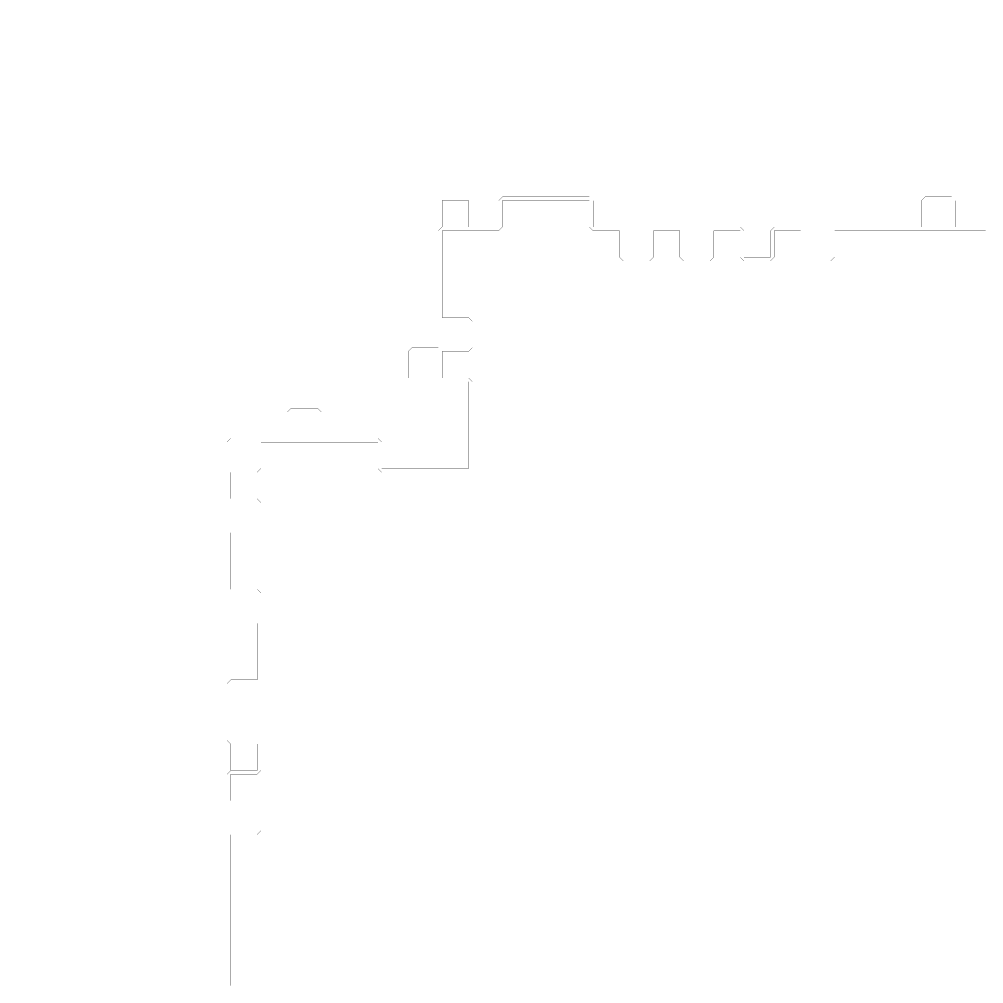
# Model space of a CAD drawing. Header units: metres. Extents: x 0 to 4990, y -4990 to 0.
# Drawn here: x 0 to 2495, y -2495 to 0 of the extents above; entities that cross this region are included whole.
import ezdxf

# ---------------------------------------------------------------- set-up
doc = ezdxf.new("R2010")
doc.units = ezdxf.units.M
for name, color, linetype in [('conductor', 1, 'Continuous'), ('dielectric', 8, 'Continuous'), ('substrate', 5, 'Continuous')]:
    doc.layers.add(name, color=color, linetype=linetype)

msp = doc.modelspace()

# ---------------------------------------------------------------- linework, layer by layer
at = {"layer": 'conductor', "const_width": 0.5}
msp.add_lwpolyline([(2500, -546.875), (2490.234375, -546.875), (2480.46875, -546.875), (2470.703125, -546.875), (2460.9375, -546.875), (2451.171875, -546.875), (2441.40625, -546.875), (2431.640625, -546.875), (2421.875, -546.875), (2412.109375, -546.875), (2402.34375, -546.875), (2392.578125, -546.875), (2382.8125, -546.875), (2373.046875, -546.875), (2363.28125, -546.875), (2353.515625, -546.875), (2343.75, -546.875), (2333.984375, -546.875), (2324.21875, -546.875), (2314.453125, -546.875), (2304.6875, -546.875), (2294.921875, -546.875), (2285.15625, -546.875), (2275.390625, -546.875), (2265.625, -546.875), (2255.859375, -546.875), (2246.09375, -546.875), (2236.328125, -546.875), (2226.5625, -546.875), (2216.796875, -546.875), (2207.03125, -546.875), (2197.265625, -546.875), (2187.5, -546.875), (2177.734375, -546.875), (2167.96875, -546.875), (2158.203125, -546.875), (2148.4375, -546.875), (2138.671875, -546.875), (2128.90625, -546.875), (2119.140625, -546.875), (2109.375, -546.875), (2109.375, -556.640625), (2109.375, -566.40625), (2109.375, -576.171875), (2109.375, -585.9375), (2109.375, -595.703125), (2109.375, -605.46875), (2109.375, -615.234375), (2099.609375, -625), (2089.84375, -625), (2080.078125, -625), (2070.3125, -625), (2060.546875, -625), (2050.78125, -625), (2041.015625, -625), (2031.25, -625), (2021.484375, -615.234375), (2021.484375, -605.46875), (2021.484375, -595.703125), (2021.484375, -585.9375), (2021.484375, -576.171875), (2021.484375, -566.40625), (2021.484375, -556.640625), (2021.484375, -546.875), (2011.71875, -546.875), (2001.953125, -546.875), (1992.1875, -546.875), (1982.421875, -546.875), (1972.65625, -546.875), (1962.890625, -546.875), (1953.125, -546.875), (1953.125, -556.640625), (1953.125, -566.40625), (1953.125, -576.171875), (1953.125, -585.9375), (1953.125, -595.703125), (1953.125, -605.46875), (1953.125, -615.234375), (1943.359375, -625), (1933.59375, -625), (1923.828125, -625), (1914.0625, -625), (1904.296875, -625), (1894.53125, -625), (1884.765625, -625), (1875, -625), (1865.234375, -615.234375), (1865.234375, -605.46875), (1865.234375, -595.703125), (1865.234375, -585.9375), (1865.234375, -576.171875), (1865.234375, -566.40625), (1865.234375, -556.640625), (1865.234375, -546.875), (1855.46875, -546.875), (1845.703125, -546.875), (1835.9375, -546.875), (1826.171875, -546.875), (1816.40625, -546.875), (1806.640625, -546.875), (1796.875, -546.875), (1796.875, -556.640625), (1796.875, -566.40625), (1796.875, -576.171875), (1796.875, -585.9375), (1796.875, -595.703125), (1796.875, -605.46875), (1796.875, -615.234375), (1787.109375, -625), (1777.34375, -625), (1767.578125, -625), (1757.8125, -625), (1748.046875, -625), (1738.28125, -625), (1728.515625, -625), (1718.75, -625), (1708.984375, -615.234375), (1708.984375, -605.46875), (1708.984375, -595.703125), (1708.984375, -585.9375), (1708.984375, -576.171875), (1708.984375, -566.40625), (1708.984375, -556.640625), (1708.984375, -546.875), (1699.21875, -546.875), (1689.453125, -546.875), (1679.6875, -546.875), (1669.921875, -546.875), (1660.15625, -546.875), (1650.390625, -546.875), (1640.625, -546.875), (1640.625, -556.640625), (1640.625, -566.40625), (1640.625, -576.171875), (1640.625, -585.9375), (1640.625, -595.703125), (1640.625, -605.46875), (1640.625, -615.234375), (1630.859375, -625), (1621.09375, -625), (1611.328125, -625), (1601.5625, -625), (1591.796875, -625), (1582.03125, -625), (1572.265625, -625), (1562.5, -625), (1552.734375, -615.234375), (1552.734375, -605.46875), (1552.734375, -595.703125), (1552.734375, -585.9375), (1552.734375, -576.171875), (1552.734375, -566.40625), (1552.734375, -556.640625), (1552.734375, -546.875), (1542.96875, -546.875), (1533.203125, -546.875), (1523.4375, -546.875), (1513.671875, -546.875), (1503.90625, -546.875), (1494.140625, -546.875), (1484.375, -546.875), (1474.609375, -537.109375), (1474.609375, -527.34375), (1474.609375, -517.578125), (1474.609375, -507.8125), (1474.609375, -498.046875), (1474.609375, -488.28125), (1474.609375, -478.515625), (1474.609375, -468.75), (1464.84375, -468.75), (1455.078125, -468.75), (1445.3125, -468.75), (1435.546875, -468.75), (1425.78125, -468.75), (1416.015625, -468.75), (1406.25, -468.75), (1396.484375, -468.75), (1386.71875, -468.75), (1376.953125, -468.75), (1367.1875, -468.75), (1357.421875, -468.75), (1347.65625, -468.75), (1337.890625, -468.75), (1328.125, -468.75), (1318.359375, -468.75), (1308.59375, -468.75), (1298.828125, -468.75), (1289.0625, -468.75), (1279.296875, -468.75), (1269.53125, -468.75), (1259.765625, -468.75), (1250, -468.75), (1250, -478.515625), (1250, -488.28125), (1250, -498.046875), (1250, -507.8125), (1250, -517.578125), (1250, -527.34375), (1250, -537.109375), (1240.234375, -546.875), (1230.46875, -546.875), (1220.703125, -546.875), (1210.9375, -546.875), (1201.171875, -546.875), (1191.40625, -546.875), (1181.640625, -546.875), (1171.875, -546.875), (1162.109375, -546.875), (1152.34375, -546.875), (1142.578125, -546.875), (1132.8125, -546.875), (1123.046875, -546.875), (1113.28125, -546.875), (1103.515625, -546.875), (1093.75, -546.875), (1093.75, -556.640625), (1093.75, -566.40625), (1093.75, -576.171875), (1093.75, -585.9375), (1093.75, -595.703125), (1093.75, -605.46875), (1093.75, -615.234375), (1093.75, -625), (1093.75, -634.765625), (1093.75, -644.53125), (1093.75, -654.296875), (1093.75, -664.0625), (1093.75, -673.828125), (1093.75, -683.59375), (1093.75, -693.359375), (1093.75, -703.125), (1093.75, -712.890625), (1093.75, -722.65625), (1093.75, -732.421875), (1093.75, -742.1875), (1093.75, -751.953125), (1093.75, -761.71875), (1093.75, -771.484375), (1103.515625, -771.484375), (1113.28125, -771.484375), (1123.046875, -771.484375), (1132.8125, -771.484375), (1142.578125, -771.484375), (1152.34375, -771.484375), (1162.109375, -771.484375), (1171.875, -781.25), (1171.875, -791.015625), (1171.875, -800.78125), (1171.875, -810.546875), (1171.875, -820.3125), (1171.875, -830.078125), (1171.875, -839.84375), (1171.875, -849.609375), (1162.109375, -859.375), (1152.34375, -859.375), (1142.578125, -859.375), (1132.8125, -859.375), (1123.046875, -859.375), (1113.28125, -859.375), (1103.515625, -859.375), (1093.75, -859.375), (1093.75, -869.140625), (1093.75, -878.90625), (1093.75, -888.671875), (1093.75, -898.4375), (1093.75, -908.203125), (1093.75, -917.96875), (1093.75, -927.734375), (1103.515625, -927.734375), (1113.28125, -927.734375), (1123.046875, -927.734375), (1132.8125, -927.734375), (1142.578125, -927.734375), (1152.34375, -927.734375), (1162.109375, -927.734375), (1171.875, -937.5), (1171.875, -947.265625), (1171.875, -957.03125), (1171.875, -966.796875), (1171.875, -976.5625), (1171.875, -986.328125), (1171.875, -996.09375), (1171.875, -1005.859375), (1171.875, -1015.625), (1171.875, -1025.390625), (1171.875, -1035.15625), (1171.875, -1044.921875), (1171.875, -1054.6875), (1171.875, -1064.453125), (1171.875, -1074.21875), (1171.875, -1083.984375), (1171.875, -1093.75), (1171.875, -1103.515625), (1171.875, -1113.28125), (1171.875, -1123.046875), (1171.875, -1132.8125), (1171.875, -1142.578125), (1171.875, -1152.34375), (1171.875, -1162.109375), (1162.109375, -1171.875), (1152.34375, -1171.875), (1142.578125, -1171.875), (1132.8125, -1171.875), (1123.046875, -1171.875), (1113.28125, -1171.875), (1103.515625, -1171.875), (1093.75, -1171.875), (1083.984375, -1171.875), (1074.21875, -1171.875), (1064.453125, -1171.875), (1054.6875, -1171.875), (1044.921875, -1171.875), (1035.15625, -1171.875), (1025.390625, -1171.875), (1015.625, -1171.875), (1005.859375, -1171.875), (996.09375, -1171.875), (986.328125, -1171.875), (976.5625, -1171.875), (966.796875, -1171.875), (957.03125, -1171.875), (947.265625, -1171.875), (937.5, -1171.875), (927.734375, -1162.109375), (927.734375, -1152.34375), (927.734375, -1142.578125), (927.734375, -1132.8125), (927.734375, -1123.046875), (927.734375, -1113.28125), (927.734375, -1103.515625), (927.734375, -1093.75), (917.96875, -1093.75), (908.203125, -1093.75), (898.4375, -1093.75), (888.671875, -1093.75), (878.90625, -1093.75), (869.140625, -1093.75), (859.375, -1093.75), (849.609375, -1093.75), (839.84375, -1093.75), (830.078125, -1093.75), (820.3125, -1093.75), (810.546875, -1093.75), (800.78125, -1093.75), (791.015625, -1093.75), (781.25, -1093.75), (771.484375, -1093.75), (761.71875, -1093.75), (751.953125, -1093.75), (742.1875, -1093.75), (732.421875, -1093.75), (722.65625, -1093.75), (712.890625, -1093.75), (703.125, -1093.75), (693.359375, -1093.75), (683.59375, -1093.75), (673.828125, -1093.75), (664.0625, -1093.75), (654.296875, -1093.75), (644.53125, -1093.75), (634.765625, -1093.75), (625, -1093.75), (625, -1103.515625), (625, -1113.28125), (625, -1123.046875), (625, -1132.8125), (625, -1142.578125), (625, -1152.34375), (625, -1162.109375), (615.234375, -1171.875), (605.46875, -1171.875), (595.703125, -1171.875), (585.9375, -1171.875), (576.171875, -1171.875), (566.40625, -1171.875), (556.640625, -1171.875), (546.875, -1171.875), (546.875, -1181.640625), (546.875, -1191.40625), (546.875, -1201.171875), (546.875, -1210.9375), (546.875, -1220.703125), (546.875, -1230.46875), (546.875, -1240.234375), (556.640625, -1240.234375), (566.40625, -1240.234375), (576.171875, -1240.234375), (585.9375, -1240.234375), (595.703125, -1240.234375), (605.46875, -1240.234375), (615.234375, -1240.234375), (625, -1250), (625, -1259.765625), (625, -1269.53125), (625, -1279.296875), (625, -1289.0625), (625, -1298.828125), (625, -1308.59375), (625, -1318.359375), (615.234375, -1328.125), (605.46875, -1328.125), (595.703125, -1328.125), (585.9375, -1328.125), (576.171875, -1328.125), (566.40625, -1328.125), (556.640625, -1328.125), (546.875, -1328.125), (546.875, -1337.890625), (546.875, -1347.65625), (546.875, -1357.421875), (546.875, -1367.1875), (546.875, -1376.953125), (546.875, -1386.71875), (546.875, -1396.484375), (546.875, -1406.25), (546.875, -1416.015625), (546.875, -1425.78125), (546.875, -1435.546875), (546.875, -1445.3125), (546.875, -1455.078125), (546.875, -1464.84375), (546.875, -1474.609375), (556.640625, -1474.609375), (566.40625, -1474.609375), (576.171875, -1474.609375), (585.9375, -1474.609375), (595.703125, -1474.609375), (605.46875, -1474.609375), (615.234375, -1474.609375), (625, -1484.375), (625, -1494.140625), (625, -1503.90625), (625, -1513.671875), (625, -1523.4375), (625, -1533.203125), (625, -1542.96875), (625, -1552.734375), (625, -1562.5), (625, -1572.265625), (625, -1582.03125), (625, -1591.796875), (625, -1601.5625), (625, -1611.328125), (625, -1621.09375), (625, -1630.859375), (625, -1640.625), (625, -1650.390625), (625, -1660.15625), (625, -1669.921875), (625, -1679.6875), (625, -1689.453125), (625, -1699.21875), (625, -1708.984375), (625, -1718.75), (625, -1728.515625), (625, -1738.28125), (625, -1748.046875), (625, -1757.8125), (625, -1767.578125), (625, -1777.34375), (625, -1787.109375), (625, -1796.875), (625, -1806.640625), (625, -1816.40625), (625, -1826.171875), (625, -1835.9375), (625, -1845.703125), (625, -1855.46875), (625, -1865.234375), (625, -1875), (625, -1884.765625), (625, -1894.53125), (625, -1904.296875), (625, -1914.0625), (625, -1923.828125), (625, -1933.59375), (625, -1943.359375), (615.234375, -1953.125), (605.46875, -1953.125), (595.703125, -1953.125), (585.9375, -1953.125), (576.171875, -1953.125), (566.40625, -1953.125), (556.640625, -1953.125), (546.875, -1953.125), (546.875, -1962.890625), (546.875, -1972.65625), (546.875, -1982.421875), (546.875, -1992.1875), (546.875, -2001.953125), (546.875, -2011.71875), (546.875, -2021.484375), (556.640625, -2021.484375), (566.40625, -2021.484375), (576.171875, -2021.484375), (585.9375, -2021.484375), (595.703125, -2021.484375), (605.46875, -2021.484375), (615.234375, -2021.484375), (625, -2031.25), (625, -2041.015625), (625, -2050.78125), (625, -2060.546875), (625, -2070.3125), (625, -2080.078125), (625, -2089.84375), (625, -2099.609375), (615.234375, -2109.375), (605.46875, -2109.375), (595.703125, -2109.375), (585.9375, -2109.375), (576.171875, -2109.375), (566.40625, -2109.375), (556.640625, -2109.375), (546.875, -2109.375), (546.875, -2119.140625), (546.875, -2128.90625), (546.875, -2138.671875), (546.875, -2148.4375), (546.875, -2158.203125), (546.875, -2167.96875), (546.875, -2177.734375), (546.875, -2187.5), (546.875, -2197.265625), (546.875, -2207.03125), (546.875, -2216.796875), (546.875, -2226.5625), (546.875, -2236.328125), (546.875, -2246.09375), (546.875, -2255.859375), (546.875, -2265.625), (546.875, -2275.390625), (546.875, -2285.15625), (546.875, -2294.921875), (546.875, -2304.6875), (546.875, -2314.453125), (546.875, -2324.21875), (546.875, -2333.984375), (546.875, -2343.75), (546.875, -2353.515625), (546.875, -2363.28125), (546.875, -2373.046875), (546.875, -2382.8125), (546.875, -2392.578125), (546.875, -2402.34375), (546.875, -2412.109375), (546.875, -2421.875), (546.875, -2431.640625), (546.875, -2441.40625), (546.875, -2451.171875), (546.875, -2460.9375), (546.875, -2470.703125), (546.875, -2480.46875), (546.875, -2490.234375), (546.875, -2500)], dxfattribs=at)
at = {"layer": 'dielectric', "const_width": 0.5}
for points in [[(1093.75, -468.75), (1093.75, -478.515625), (1093.75, -488.28125), (1093.75, -498.046875), (1093.75, -507.8125), (1093.75, -517.578125), (1093.75, -527.34375), (1093.75, -537.109375), (1103.515625, -537.109375), (1113.28125, -537.109375), (1123.046875, -537.109375), (1132.8125, -537.109375), (1142.578125, -537.109375), (1152.34375, -537.109375), (1162.109375, -537.109375), (1162.109375, -527.34375), (1162.109375, -517.578125), (1162.109375, -507.8125), (1162.109375, -498.046875), (1162.109375, -488.28125), (1162.109375, -478.515625), (1162.109375, -468.75), (1152.34375, -468.75), (1142.578125, -468.75), (1132.8125, -468.75), (1123.046875, -468.75), (1113.28125, -468.75), (1103.515625, -468.75)], [(546.875, -1875), (546.875, -1884.765625), (546.875, -1894.53125), (546.875, -1904.296875), (546.875, -1914.0625), (546.875, -1923.828125), (546.875, -1933.59375), (546.875, -1943.359375), (556.640625, -1943.359375), (566.40625, -1943.359375), (576.171875, -1943.359375), (585.9375, -1943.359375), (595.703125, -1943.359375), (605.46875, -1943.359375), (615.234375, -1943.359375), (615.234375, -1933.59375), (615.234375, -1923.828125), (615.234375, -1914.0625), (615.234375, -1904.296875), (615.234375, -1894.53125), (615.234375, -1884.765625), (615.234375, -1875), (605.46875, -1875), (595.703125, -1875), (585.9375, -1875), (576.171875, -1875), (566.40625, -1875), (556.640625, -1875)]]:
    msp.add_lwpolyline(points, close=True, dxfattribs=at)
at = {"layer": 'substrate', "const_width": 0.5}
for points in [[(2500, 0), (2490.234375, 0), (2480.46875, 0), (2470.703125, 0), (2460.9375, 0), (2451.171875, 0), (2441.40625, 0), (2431.640625, 0), (2421.875, 0), (2412.109375, 0), (2402.34375, 0), (2392.578125, 0), (2382.8125, 0), (2373.046875, 0), (2363.28125, 0), (2353.515625, 0), (2343.75, 0), (2333.984375, 0), (2324.21875, 0), (2314.453125, 0), (2304.6875, 0), (2294.921875, 0), (2285.15625, 0), (2275.390625, 0), (2265.625, 0), (2255.859375, 0), (2246.09375, 0), (2236.328125, 0), (2226.5625, 0), (2216.796875, 0), (2207.03125, 0), (2197.265625, 0), (2187.5, 0), (2177.734375, 0), (2167.96875, 0), (2158.203125, 0), (2148.4375, 0), (2138.671875, 0), (2128.90625, 0), (2119.140625, 0), (2109.375, 0), (2099.609375, 0), (2089.84375, 0), (2080.078125, 0), (2070.3125, 0), (2060.546875, 0), (2050.78125, 0), (2041.015625, 0), (2031.25, 0), (2021.484375, 0), (2011.71875, 0), (2001.953125, 0), (1992.1875, 0), (1982.421875, 0), (1972.65625, 0), (1962.890625, 0), (1953.125, 0), (1943.359375, 0), (1933.59375, 0), (1923.828125, 0), (1914.0625, 0), (1904.296875, 0), (1894.53125, 0), (1884.765625, 0), (1875, 0), (1865.234375, 0), (1855.46875, 0), (1845.703125, 0), (1835.9375, 0), (1826.171875, 0), (1816.40625, 0), (1806.640625, 0), (1796.875, 0), (1787.109375, 0), (1777.34375, 0), (1767.578125, 0), (1757.8125, 0), (1748.046875, 0), (1738.28125, 0), (1728.515625, 0), (1718.75, 0), (1708.984375, 0), (1699.21875, 0), (1689.453125, 0), (1679.6875, 0), (1669.921875, 0), (1660.15625, 0), (1650.390625, 0), (1640.625, 0), (1630.859375, 0), (1621.09375, 0), (1611.328125, 0), (1601.5625, 0), (1591.796875, 0), (1582.03125, 0), (1572.265625, 0), (1562.5, 0), (1552.734375, 0), (1542.96875, 0), (1533.203125, 0), (1523.4375, 0), (1513.671875, 0), (1503.90625, 0), (1494.140625, 0), (1484.375, 0), (1474.609375, 0), (1464.84375, 0), (1455.078125, 0), (1445.3125, 0), (1435.546875, 0), (1425.78125, 0), (1416.015625, 0), (1406.25, 0), (1396.484375, 0), (1386.71875, 0), (1376.953125, 0), (1367.1875, 0), (1357.421875, 0), (1347.65625, 0), (1337.890625, 0), (1328.125, 0), (1318.359375, 0), (1308.59375, 0), (1298.828125, 0), (1289.0625, 0), (1279.296875, 0), (1269.53125, 0), (1259.765625, 0), (1250, 0), (1240.234375, 0), (1230.46875, 0), (1220.703125, 0), (1210.9375, 0), (1201.171875, 0), (1191.40625, 0), (1181.640625, 0), (1171.875, 0), (1162.109375, 0), (1152.34375, 0), (1142.578125, 0), (1132.8125, 0), (1123.046875, 0), (1113.28125, 0), (1103.515625, 0), (1093.75, 0), (1083.984375, 0), (1074.21875, 0), (1064.453125, 0), (1054.6875, 0), (1044.921875, 0), (1035.15625, 0), (1025.390625, 0), (1015.625, 0), (1005.859375, 0), (996.09375, 0), (986.328125, 0), (976.5625, 0), (966.796875, 0), (957.03125, 0), (947.265625, 0), (937.5, 0), (927.734375, 0), (917.96875, 0), (908.203125, 0), (898.4375, 0), (888.671875, 0), (878.90625, 0), (869.140625, 0), (859.375, 0), (849.609375, 0), (839.84375, 0), (830.078125, 0), (820.3125, 0), (810.546875, 0), (800.78125, 0), (791.015625, 0), (781.25, 0), (771.484375, 0), (761.71875, 0), (751.953125, 0), (742.1875, 0), (732.421875, 0), (722.65625, 0), (712.890625, 0), (703.125, 0), (693.359375, 0), (683.59375, 0), (673.828125, 0), (664.0625, 0), (654.296875, 0), (644.53125, 0), (634.765625, 0), (625, 0), (615.234375, 0), (605.46875, 0), (595.703125, 0), (585.9375, 0), (576.171875, 0), (566.40625, 0), (556.640625, 0), (546.875, 0), (537.109375, 0), (527.34375, 0), (517.578125, 0), (507.8125, 0), (498.046875, 0), (488.28125, 0), (478.515625, 0), (468.75, 0), (458.984375, 0), (449.21875, 0), (439.453125, 0), (429.6875, 0), (419.921875, 0), (410.15625, 0), (400.390625, 0), (390.625, 0), (380.859375, 0), (371.09375, 0), (361.328125, 0), (351.5625, 0), (341.796875, 0), (332.03125, 0), (322.265625, 0), (312.5, 0), (302.734375, 0), (292.96875, 0), (283.203125, 0), (273.4375, 0), (263.671875, 0), (253.90625, 0), (244.140625, 0), (234.375, 0), (224.609375, 0), (214.84375, 0), (205.078125, 0), (195.3125, 0), (185.546875, 0), (175.78125, 0), (166.015625, 0), (156.25, 0), (146.484375, 0), (136.71875, 0), (126.953125, 0), (117.1875, 0), (107.421875, 0), (97.65625, 0), (87.890625, 0), (78.125, 0), (68.359375, 0), (58.59375, 0), (48.828125, 0), (39.0625, 0), (29.296875, 0), (19.53125, 0), (9.765625, 0), (0, 0), (0, -9.765625), (0, -19.53125), (0, -29.296875), (0, -39.0625), (0, -48.828125), (0, -58.59375), (0, -68.359375), (0, -78.125), (0, -87.890625), (0, -97.65625), (0, -107.421875), (0, -117.1875), (0, -126.953125), (0, -136.71875), (0, -146.484375), (0, -156.25), (0, -166.015625), (0, -175.78125), (0, -185.546875), (0, -195.3125), (0, -205.078125), (0, -214.84375), (0, -224.609375), (0, -234.375), (0, -244.140625), (0, -253.90625), (0, -263.671875), (0, -273.4375), (0, -283.203125), (0, -292.96875), (0, -302.734375), (0, -312.5), (0, -322.265625), (0, -332.03125), (0, -341.796875), (0, -351.5625), (0, -361.328125), (0, -371.09375), (0, -380.859375), (0, -390.625), (0, -400.390625), (0, -410.15625), (0, -419.921875), (0, -429.6875), (0, -439.453125), (0, -449.21875), (0, -458.984375), (0, -468.75), (0, -478.515625), (0, -488.28125), (0, -498.046875), (0, -507.8125), (0, -517.578125), (0, -527.34375), (0, -537.109375), (0, -546.875), (0, -556.640625), (0, -566.40625), (0, -576.171875), (0, -585.9375), (0, -595.703125), (0, -605.46875), (0, -615.234375), (0, -625), (0, -634.765625), (0, -644.53125), (0, -654.296875), (0, -664.0625), (0, -673.828125), (0, -683.59375), (0, -693.359375), (0, -703.125), (0, -712.890625), (0, -722.65625), (0, -732.421875), (0, -742.1875), (0, -751.953125), (0, -761.71875), (0, -771.484375), (0, -781.25), (0, -791.015625), (0, -800.78125), (0, -810.546875), (0, -820.3125), (0, -830.078125), (0, -839.84375), (0, -849.609375), (0, -859.375), (0, -869.140625), (0, -878.90625), (0, -888.671875), (0, -898.4375), (0, -908.203125), (0, -917.96875), (0, -927.734375), (0, -937.5), (0, -947.265625), (0, -957.03125), (0, -966.796875), (0, -976.5625), (0, -986.328125), (0, -996.09375), (0, -1005.859375), (0, -1015.625), (0, -1025.390625), (0, -1035.15625), (0, -1044.921875), (0, -1054.6875), (0, -1064.453125), (0, -1074.21875), (0, -1083.984375), (0, -1093.75), (0, -1103.515625), (0, -1113.28125), (0, -1123.046875), (0, -1132.8125), (0, -1142.578125), (0, -1152.34375), (0, -1162.109375), (0, -1171.875), (0, -1181.640625), (0, -1191.40625), (0, -1201.171875), (0, -1210.9375), (0, -1220.703125), (0, -1230.46875), (0, -1240.234375), (0, -1250), (0, -1259.765625), (0, -1269.53125), (0, -1279.296875), (0, -1289.0625), (0, -1298.828125), (0, -1308.59375), (0, -1318.359375), (0, -1328.125), (0, -1337.890625), (0, -1347.65625), (0, -1357.421875), (0, -1367.1875), (0, -1376.953125), (0, -1386.71875), (0, -1396.484375), (0, -1406.25), (0, -1416.015625), (0, -1425.78125), (0, -1435.546875), (0, -1445.3125), (0, -1455.078125), (0, -1464.84375), (0, -1474.609375), (0, -1484.375), (0, -1494.140625), (0, -1503.90625), (0, -1513.671875), (0, -1523.4375), (0, -1533.203125), (0, -1542.96875), (0, -1552.734375), (0, -1562.5), (0, -1572.265625), (0, -1582.03125), (0, -1591.796875), (0, -1601.5625), (0, -1611.328125), (0, -1621.09375), (0, -1630.859375), (0, -1640.625), (0, -1650.390625), (0, -1660.15625), (0, -1669.921875), (0, -1679.6875), (0, -1689.453125), (0, -1699.21875), (0, -1708.984375), (0, -1718.75), (0, -1728.515625), (0, -1738.28125), (0, -1748.046875), (0, -1757.8125), (0, -1767.578125), (0, -1777.34375), (0, -1787.109375), (0, -1796.875), (0, -1806.640625), (0, -1816.40625), (0, -1826.171875), (0, -1835.9375), (0, -1845.703125), (0, -1855.46875), (0, -1865.234375), (0, -1875), (0, -1884.765625), (0, -1894.53125), (0, -1904.296875), (0, -1914.0625), (0, -1923.828125), (0, -1933.59375), (0, -1943.359375), (0, -1953.125), (0, -1962.890625), (0, -1972.65625), (0, -1982.421875), (0, -1992.1875), (0, -2001.953125), (0, -2011.71875), (0, -2021.484375), (0, -2031.25), (0, -2041.015625), (0, -2050.78125), (0, -2060.546875), (0, -2070.3125), (0, -2080.078125), (0, -2089.84375), (0, -2099.609375), (0, -2109.375), (0, -2119.140625), (0, -2128.90625), (0, -2138.671875), (0, -2148.4375), (0, -2158.203125), (0, -2167.96875), (0, -2177.734375), (0, -2187.5), (0, -2197.265625), (0, -2207.03125), (0, -2216.796875), (0, -2226.5625), (0, -2236.328125), (0, -2246.09375), (0, -2255.859375), (0, -2265.625), (0, -2275.390625), (0, -2285.15625), (0, -2294.921875), (0, -2304.6875), (0, -2314.453125), (0, -2324.21875), (0, -2333.984375), (0, -2343.75), (0, -2353.515625), (0, -2363.28125), (0, -2373.046875), (0, -2382.8125), (0, -2392.578125), (0, -2402.34375), (0, -2412.109375), (0, -2421.875), (0, -2431.640625), (0, -2441.40625), (0, -2451.171875), (0, -2460.9375), (0, -2470.703125), (0, -2480.46875), (0, -2490.234375), (0, -2500)], [(537.109375, -2500), (537.109375, -2490.234375), (537.109375, -2480.46875), (537.109375, -2470.703125), (537.109375, -2460.9375), (537.109375, -2451.171875), (537.109375, -2441.40625), (537.109375, -2431.640625), (537.109375, -2421.875), (537.109375, -2412.109375), (537.109375, -2402.34375), (537.109375, -2392.578125), (537.109375, -2382.8125), (537.109375, -2373.046875), (537.109375, -2363.28125), (537.109375, -2353.515625), (537.109375, -2343.75), (537.109375, -2333.984375), (537.109375, -2324.21875), (537.109375, -2314.453125), (537.109375, -2304.6875), (537.109375, -2294.921875), (537.109375, -2285.15625), (537.109375, -2275.390625), (537.109375, -2265.625), (537.109375, -2255.859375), (537.109375, -2246.09375), (537.109375, -2236.328125), (537.109375, -2226.5625), (537.109375, -2216.796875), (537.109375, -2207.03125), (537.109375, -2197.265625), (537.109375, -2187.5), (537.109375, -2177.734375), (537.109375, -2167.96875), (537.109375, -2158.203125), (537.109375, -2148.4375), (537.109375, -2138.671875), (537.109375, -2128.90625), (537.109375, -2119.140625), (537.109375, -2109.375), (537.109375, -2099.609375), (537.109375, -2089.84375), (537.109375, -2080.078125), (537.109375, -2070.3125), (537.109375, -2060.546875), (537.109375, -2050.78125), (537.109375, -2041.015625), (537.109375, -2031.25), (537.109375, -2021.484375), (537.109375, -2011.71875), (537.109375, -2001.953125), (537.109375, -1992.1875), (537.109375, -1982.421875), (537.109375, -1972.65625), (537.109375, -1962.890625), (537.109375, -1953.125), (546.875, -1943.359375), (556.640625, -1943.359375), (566.40625, -1943.359375), (576.171875, -1943.359375), (585.9375, -1943.359375), (595.703125, -1943.359375), (605.46875, -1943.359375), (615.234375, -1943.359375), (615.234375, -1933.59375), (615.234375, -1923.828125), (615.234375, -1914.0625), (615.234375, -1904.296875), (615.234375, -1894.53125), (615.234375, -1884.765625), (615.234375, -1875), (605.46875, -1875), (595.703125, -1875), (585.9375, -1875), (576.171875, -1875), (566.40625, -1875), (556.640625, -1875), (546.875, -1875), (537.109375, -1865.234375), (537.109375, -1855.46875), (537.109375, -1845.703125), (537.109375, -1835.9375), (537.109375, -1826.171875), (537.109375, -1816.40625), (537.109375, -1806.640625), (537.109375, -1796.875), (537.109375, -1787.109375), (537.109375, -1777.34375), (537.109375, -1767.578125), (537.109375, -1757.8125), (537.109375, -1748.046875), (537.109375, -1738.28125), (537.109375, -1728.515625), (537.109375, -1718.75), (546.875, -1708.984375), (556.640625, -1708.984375), (566.40625, -1708.984375), (576.171875, -1708.984375), (585.9375, -1708.984375), (595.703125, -1708.984375), (605.46875, -1708.984375), (615.234375, -1708.984375), (615.234375, -1699.21875), (615.234375, -1689.453125), (615.234375, -1679.6875), (615.234375, -1669.921875), (615.234375, -1660.15625), (615.234375, -1650.390625), (615.234375, -1640.625), (615.234375, -1630.859375), (615.234375, -1621.09375), (615.234375, -1611.328125), (615.234375, -1601.5625), (615.234375, -1591.796875), (615.234375, -1582.03125), (615.234375, -1572.265625), (615.234375, -1562.5), (605.46875, -1562.5), (595.703125, -1562.5), (585.9375, -1562.5), (576.171875, -1562.5), (566.40625, -1562.5), (556.640625, -1562.5), (546.875, -1562.5), (537.109375, -1552.734375), (537.109375, -1542.96875), (537.109375, -1533.203125), (537.109375, -1523.4375), (537.109375, -1513.671875), (537.109375, -1503.90625), (537.109375, -1494.140625), (537.109375, -1484.375), (537.109375, -1474.609375), (537.109375, -1464.84375), (537.109375, -1455.078125), (537.109375, -1445.3125), (537.109375, -1435.546875), (537.109375, -1425.78125), (537.109375, -1416.015625), (537.109375, -1406.25), (537.109375, -1396.484375), (537.109375, -1386.71875), (537.109375, -1376.953125), (537.109375, -1367.1875), (537.109375, -1357.421875), (537.109375, -1347.65625), (537.109375, -1337.890625), (537.109375, -1328.125), (537.109375, -1318.359375), (537.109375, -1308.59375), (537.109375, -1298.828125), (537.109375, -1289.0625), (537.109375, -1279.296875), (537.109375, -1269.53125), (537.109375, -1259.765625), (537.109375, -1250), (537.109375, -1240.234375), (537.109375, -1230.46875), (537.109375, -1220.703125), (537.109375, -1210.9375), (537.109375, -1201.171875), (537.109375, -1191.40625), (537.109375, -1181.640625), (537.109375, -1171.875), (537.109375, -1162.109375), (537.109375, -1152.34375), (537.109375, -1142.578125), (537.109375, -1132.8125), (537.109375, -1123.046875), (537.109375, -1113.28125), (537.109375, -1103.515625), (537.109375, -1093.75), (546.875, -1083.984375), (556.640625, -1083.984375), (566.40625, -1083.984375), (576.171875, -1083.984375), (585.9375, -1083.984375), (595.703125, -1083.984375), (605.46875, -1083.984375), (615.234375, -1083.984375), (625, -1083.984375), (634.765625, -1083.984375), (644.53125, -1083.984375), (654.296875, -1083.984375), (664.0625, -1083.984375), (673.828125, -1083.984375), (683.59375, -1083.984375), (693.359375, -1083.984375), (693.359375, -1074.21875), (693.359375, -1064.453125), (693.359375, -1054.6875), (693.359375, -1044.921875), (693.359375, -1035.15625), (693.359375, -1025.390625), (693.359375, -1015.625), (703.125, -1005.859375), (712.890625, -1005.859375), (722.65625, -1005.859375), (732.421875, -1005.859375), (742.1875, -1005.859375), (751.953125, -1005.859375), (761.71875, -1005.859375), (771.484375, -1005.859375), (781.25, -1015.625), (781.25, -1025.390625), (781.25, -1035.15625), (781.25, -1044.921875), (781.25, -1054.6875), (781.25, -1064.453125), (781.25, -1074.21875), (781.25, -1083.984375), (791.015625, -1083.984375), (800.78125, -1083.984375), (810.546875, -1083.984375), (820.3125, -1083.984375), (830.078125, -1083.984375), (839.84375, -1083.984375), (849.609375, -1083.984375), (859.375, -1083.984375), (869.140625, -1083.984375), (878.90625, -1083.984375), (888.671875, -1083.984375), (898.4375, -1083.984375), (908.203125, -1083.984375), (917.96875, -1083.984375), (927.734375, -1083.984375), (937.5, -1093.75), (937.5, -1103.515625), (937.5, -1113.28125), (937.5, -1123.046875), (937.5, -1132.8125), (937.5, -1142.578125), (937.5, -1152.34375), (937.5, -1162.109375), (947.265625, -1162.109375), (957.03125, -1162.109375), (966.796875, -1162.109375), (976.5625, -1162.109375), (986.328125, -1162.109375), (996.09375, -1162.109375), (1005.859375, -1162.109375), (1015.625, -1162.109375), (1025.390625, -1162.109375), (1035.15625, -1162.109375), (1044.921875, -1162.109375), (1054.6875, -1162.109375), (1064.453125, -1162.109375), (1074.21875, -1162.109375), (1083.984375, -1162.109375), (1093.75, -1162.109375), (1103.515625, -1162.109375), (1113.28125, -1162.109375), (1123.046875, -1162.109375), (1132.8125, -1162.109375), (1142.578125, -1162.109375), (1152.34375, -1162.109375), (1162.109375, -1162.109375), (1162.109375, -1152.34375), (1162.109375, -1142.578125), (1162.109375, -1132.8125), (1162.109375, -1123.046875), (1162.109375, -1113.28125), (1162.109375, -1103.515625), (1162.109375, -1093.75), (1162.109375, -1083.984375), (1162.109375, -1074.21875), (1162.109375, -1064.453125), (1162.109375, -1054.6875), (1162.109375, -1044.921875), (1162.109375, -1035.15625), (1162.109375, -1025.390625), (1162.109375, -1015.625), (1162.109375, -1005.859375), (1162.109375, -996.09375), (1162.109375, -986.328125), (1162.109375, -976.5625), (1162.109375, -966.796875), (1162.109375, -957.03125), (1162.109375, -947.265625), (1162.109375, -937.5), (1152.34375, -937.5), (1142.578125, -937.5), (1132.8125, -937.5), (1123.046875, -937.5), (1113.28125, -937.5), (1103.515625, -937.5), (1093.75, -937.5), (1083.984375, -937.5), (1074.21875, -937.5), (1064.453125, -937.5), (1054.6875, -937.5), (1044.921875, -937.5), (1035.15625, -937.5), (1025.390625, -937.5), (1015.625, -937.5), (1005.859375, -927.734375), (1005.859375, -917.96875), (1005.859375, -908.203125), (1005.859375, -898.4375), (1005.859375, -888.671875), (1005.859375, -878.90625), (1005.859375, -869.140625), (1005.859375, -859.375), (1015.625, -849.609375), (1025.390625, -849.609375), (1035.15625, -849.609375), (1044.921875, -849.609375), (1054.6875, -849.609375), (1064.453125, -849.609375), (1074.21875, -849.609375), (1083.984375, -849.609375), (1083.984375, -839.84375), (1083.984375, -830.078125), (1083.984375, -820.3125), (1083.984375, -810.546875), (1083.984375, -800.78125), (1083.984375, -791.015625), (1083.984375, -781.25), (1083.984375, -771.484375), (1083.984375, -761.71875), (1083.984375, -751.953125), (1083.984375, -742.1875), (1083.984375, -732.421875), (1083.984375, -722.65625), (1083.984375, -712.890625), (1083.984375, -703.125), (1083.984375, -693.359375), (1083.984375, -683.59375), (1083.984375, -673.828125), (1083.984375, -664.0625), (1083.984375, -654.296875), (1083.984375, -644.53125), (1083.984375, -634.765625), (1083.984375, -625), (1083.984375, -615.234375), (1083.984375, -605.46875), (1083.984375, -595.703125), (1083.984375, -585.9375), (1083.984375, -576.171875), (1083.984375, -566.40625), (1083.984375, -556.640625), (1083.984375, -546.875), (1093.75, -537.109375), (1103.515625, -537.109375), (1113.28125, -537.109375), (1123.046875, -537.109375), (1132.8125, -537.109375), (1142.578125, -537.109375), (1152.34375, -537.109375), (1162.109375, -537.109375), (1171.875, -537.109375), (1181.640625, -537.109375), (1191.40625, -537.109375), (1201.171875, -537.109375), (1210.9375, -537.109375), (1220.703125, -537.109375), (1230.46875, -537.109375), (1240.234375, -537.109375), (1240.234375, -527.34375), (1240.234375, -517.578125), (1240.234375, -507.8125), (1240.234375, -498.046875), (1240.234375, -488.28125), (1240.234375, -478.515625), (1240.234375, -468.75), (1250, -458.984375), (1259.765625, -458.984375), (1269.53125, -458.984375), (1279.296875, -458.984375), (1289.0625, -458.984375), (1298.828125, -458.984375), (1308.59375, -458.984375), (1318.359375, -458.984375), (1328.125, -458.984375), (1337.890625, -458.984375), (1347.65625, -458.984375), (1357.421875, -458.984375), (1367.1875, -458.984375), (1376.953125, -458.984375), (1386.71875, -458.984375), (1396.484375, -458.984375), (1406.25, -458.984375), (1416.015625, -458.984375), (1425.78125, -458.984375), (1435.546875, -458.984375), (1445.3125, -458.984375), (1455.078125, -458.984375), (1464.84375, -458.984375), (1474.609375, -458.984375), (1484.375, -468.75), (1484.375, -478.515625), (1484.375, -488.28125), (1484.375, -498.046875), (1484.375, -507.8125), (1484.375, -517.578125), (1484.375, -527.34375), (1484.375, -537.109375), (1494.140625, -537.109375), (1503.90625, -537.109375), (1513.671875, -537.109375), (1523.4375, -537.109375), (1533.203125, -537.109375), (1542.96875, -537.109375), (1552.734375, -537.109375), (1562.5, -537.109375), (1572.265625, -537.109375), (1582.03125, -537.109375), (1591.796875, -537.109375), (1601.5625, -537.109375), (1611.328125, -537.109375), (1621.09375, -537.109375), (1630.859375, -537.109375), (1640.625, -537.109375), (1650.390625, -537.109375), (1660.15625, -537.109375), (1669.921875, -537.109375), (1679.6875, -537.109375), (1689.453125, -537.109375), (1699.21875, -537.109375), (1708.984375, -537.109375), (1718.75, -537.109375), (1728.515625, -537.109375), (1738.28125, -537.109375), (1748.046875, -537.109375), (1757.8125, -537.109375), (1767.578125, -537.109375), (1777.34375, -537.109375), (1787.109375, -537.109375), (1796.875, -537.109375), (1806.640625, -537.109375), (1816.40625, -537.109375), (1826.171875, -537.109375), (1835.9375, -537.109375), (1845.703125, -537.109375), (1855.46875, -537.109375), (1865.234375, -537.109375), (1875, -546.875), (1875, -556.640625), (1875, -566.40625), (1875, -576.171875), (1875, -585.9375), (1875, -595.703125), (1875, -605.46875), (1875, -615.234375), (1884.765625, -615.234375), (1894.53125, -615.234375), (1904.296875, -615.234375), (1914.0625, -615.234375), (1923.828125, -615.234375), (1933.59375, -615.234375), (1943.359375, -615.234375), (1943.359375, -605.46875), (1943.359375, -595.703125), (1943.359375, -585.9375), (1943.359375, -576.171875), (1943.359375, -566.40625), (1943.359375, -556.640625), (1943.359375, -546.875), (1953.125, -537.109375), (1962.890625, -537.109375), (1972.65625, -537.109375), (1982.421875, -537.109375), (1992.1875, -537.109375), (2001.953125, -537.109375), (2011.71875, -537.109375), (2021.484375, -537.109375), (2031.25, -537.109375), (2041.015625, -537.109375), (2050.78125, -537.109375), (2060.546875, -537.109375), (2070.3125, -537.109375), (2080.078125, -537.109375), (2089.84375, -537.109375), (2099.609375, -537.109375), (2109.375, -537.109375), (2119.140625, -537.109375), (2128.90625, -537.109375), (2138.671875, -537.109375), (2148.4375, -537.109375), (2158.203125, -537.109375), (2167.96875, -537.109375), (2177.734375, -537.109375), (2187.5, -537.109375), (2197.265625, -537.109375), (2207.03125, -537.109375), (2216.796875, -537.109375), (2226.5625, -537.109375), (2236.328125, -537.109375), (2246.09375, -537.109375), (2255.859375, -537.109375), (2265.625, -537.109375), (2275.390625, -537.109375), (2285.15625, -537.109375), (2294.921875, -537.109375), (2304.6875, -537.109375), (2314.453125, -537.109375), (2324.21875, -537.109375), (2333.984375, -537.109375), (2333.984375, -527.34375), (2333.984375, -517.578125), (2333.984375, -507.8125), (2333.984375, -498.046875), (2333.984375, -488.28125), (2333.984375, -478.515625), (2333.984375, -468.75), (2343.75, -458.984375), (2353.515625, -458.984375), (2363.28125, -458.984375), (2373.046875, -458.984375), (2382.8125, -458.984375), (2392.578125, -458.984375), (2402.34375, -458.984375), (2412.109375, -458.984375), (2421.875, -468.75), (2421.875, -478.515625), (2421.875, -488.28125), (2421.875, -498.046875), (2421.875, -507.8125), (2421.875, -517.578125), (2421.875, -527.34375), (2421.875, -537.109375), (2431.640625, -537.109375), (2441.40625, -537.109375), (2451.171875, -537.109375), (2460.9375, -537.109375), (2470.703125, -537.109375), (2480.46875, -537.109375), (2490.234375, -537.109375), (2500, -537.109375)]]:
    msp.add_lwpolyline(points, dxfattribs=at)

doc.saveas('drawing.dxf')
